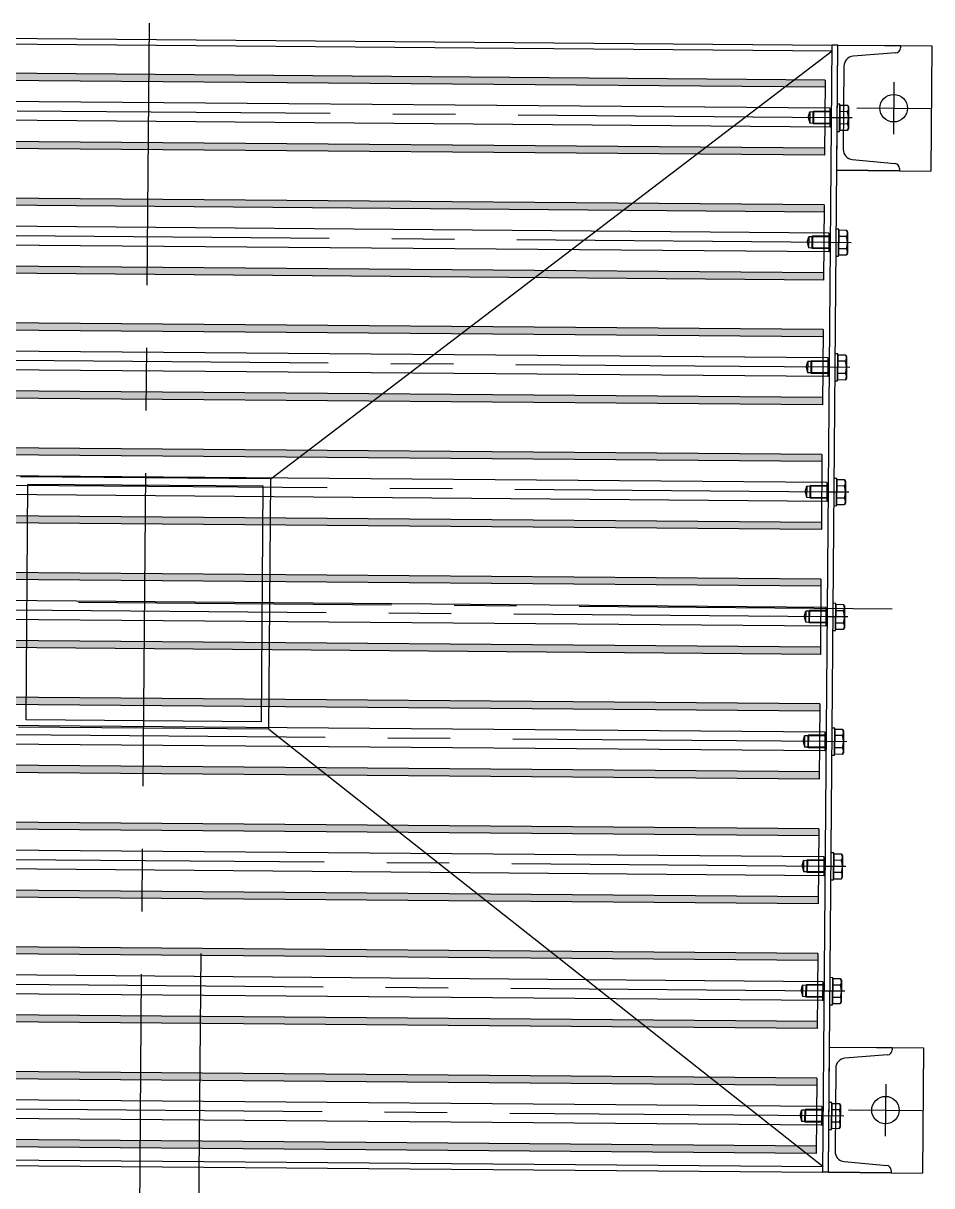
# Model space of a CAD drawing. Header units: millimetres. Extents: x 10462777 to 22643323, y 453826 to 1389191.
# Drawn here: x 11230098 to 11230824, y 610826 to 611754 of the extents above; entities that cross this region are included whole.
import ezdxf

# ---------------------------------------------------------------- set-up
doc = ezdxf.new("R2010")
doc.units = ezdxf.units.MM
doc.header["$LTSCALE"] = 200
doc.header["$MEASUREMENT"] = 0
doc.linetypes.add('CENTER', pattern=[2, 1.25, -0.25, 0.25, -0.25])
doc.layers.get('0').update_dxf_attribs({"linetype": 'CONTINUOUS'})
for name, color, linetype in [('1', 1, 'CENTER'), ('2', 2, 'CONTINUOUS'), ('CL', 3, 'CONTINUOUS'), ('panel', 4, 'CONTINUOUS')]:
    doc.layers.add(name, color=color, linetype=linetype)

# ---------------------------------------------------------------- blocks, each defined once
blk = doc.blocks.new('shot mc')
h = blk.add_hatch()
h.set_pattern_fill('AR-CONC', color=4, scale=0.1, angle=180, style=0)
h.set_pattern_definition([(230, (13135291.14, -255337.861), (-18.218467, 1.593909), [1.905, -20.955]), (175, (13135291.14, -255337.861), (3.524283, -19.105664), [1.524, -16.764]), (280.451, (13135289.622, -255337.729), (-14.69425, -17.511669), [1.619, -17.809]), (226.1842, (13135291.14, -255342.941), (-27.107904, 4.204233), [2.8575, -31.4325]), (276.6356, (13135288.88, -255342.59), (-23.740423, -24.742556), [2.4285, -26.7135]), (171.184, (13135291.14, -255342.941), (-23.74046, -24.74251), [2.286, -25.146]), (201, (13135288.6, -255341.671), (-15.161488, 10.226552), [1.905, -20.955]), (146, (13135288.6, -255341.671), (-6.180203, -18.418797), [1.524, -16.764]), (251.4514, (13135287.337, -255340.82), (-21.341649, -8.192286), [1.619, -17.809]), (217.5, (13135291.14, -255337.8615), (-0.3088603, -8.455504), [0, -16.5608, 0, -17.018, 0, -16.8275]), (187.5, (13135291.14, -255337.8615), (-6.6819663, -10.0180575), [0, -9.7028, 0, -16.1798, 0, -6.4135]), (147.5, (13135296.804, -255337.8615), (-13.5590595, 0.5728744), [0, -6.35, 0, -19.812, 0, -26.289]), (137.5, (13135299.344, -255337.861), (-14.812918, -2.542649), [0, -8.255, 0, -13.1572, 0, -18.669])])
h.paths.add_polyline_path([(13134318.87, -238503.52), (13134318.92, -238497.82), (13135338.88, -238506.18), (13135338.83, -238511.88)])
h.paths.add_polyline_path([(13135339.33, -238451.88), (13135339.28, -238457.58), (13134319.31, -238449.22), (13134319.36, -238443.52)])
h = blk.add_hatch()
h.set_pattern_fill('AR-CONC', color=4, scale=0.1, angle=180, style=0)
h.set_pattern_definition([(230, (13135291.14, -255238.242), (-18.218467, 1.593909), [1.905, -20.955]), (175, (13135291.14, -255238.242), (3.524283, -19.105664), [1.524, -16.764]), (280.451, (13135289.622, -255238.11), (-14.69425, -17.511669), [1.619, -17.809]), (226.1842, (13135291.14, -255243.322), (-27.107904, 4.204233), [2.8575, -31.4325]), (276.6356, (13135288.88, -255242.972), (-23.740423, -24.742556), [2.4285, -26.7135]), (171.184, (13135291.14, -255243.322), (-23.74046, -24.74251), [2.286, -25.146]), (201, (13135288.6, -255242.052), (-15.161488, 10.226552), [1.905, -20.955]), (146, (13135288.6, -255242.052), (-6.180203, -18.418797), [1.524, -16.764]), (251.4514, (13135287.337, -255241.2), (-21.34165, -8.192286), [1.619, -17.809]), (217.5, (13135291.14, -255238.242), (-0.3088603, -8.455504), [0, -16.5608, 0, -17.018, 0, -16.8275]), (187.5, (13135291.14, -255238.242), (-6.6819663, -10.0180575), [0, -9.7028, 0, -16.1798, 0, -6.4135]), (147.5, (13135296.804, -255238.242), (-13.5590595, 0.5728744), [0, -6.35, 0, -19.812, 0, -26.289]), (137.5, (13135299.344, -255238.242), (-14.812918, -2.542649), [0, -8.255, 0, -13.1572, 0, -18.669])])
h.paths.add_polyline_path([(13134318.05, -238603.14), (13134318.1, -238597.44), (13135338.06, -238605.79), (13135338.02, -238611.49)])
h.paths.add_polyline_path([(13135338.51, -238551.5), (13135338.46, -238557.2), (13134318.5, -238548.84), (13134318.54, -238543.14)])
h = blk.add_hatch()
h.set_pattern_fill('AR-CONC', color=4, scale=0.1, angle=180, style=0)
h.set_pattern_definition([(230, (13135291.14, -255138.623), (-18.218467, 1.593909), [1.905, -20.955]), (175, (13135291.14, -255138.623), (3.524283, -19.105664), [1.524, -16.764]), (280.451, (13135289.622, -255138.49), (-14.69425, -17.511669), [1.619, -17.809]), (226.1842, (13135291.14, -255143.703), (-27.107904, 4.204233), [2.8575, -31.4325]), (276.6356, (13135288.88, -255143.352), (-23.740423, -24.742556), [2.4285, -26.7135]), (171.184, (13135291.14, -255143.703), (-23.74046, -24.74251), [2.286, -25.146]), (201, (13135288.6, -255142.433), (-15.161488, 10.226552), [1.905, -20.955]), (146, (13135288.6, -255142.433), (-6.180203, -18.418797), [1.524, -16.764]), (251.4514, (13135287.337, -255141.58), (-21.34165, -8.192286), [1.619, -17.809]), (217.5, (13135291.14, -255138.6226), (-0.3088603, -8.455504), [0, -16.5608, 0, -17.018, 0, -16.8275]), (187.5, (13135291.14, -255138.623), (-6.6819663, -10.0180575), [0, -9.7028, 0, -16.1798, 0, -6.4135]), (147.5, (13135296.804, -255138.6226), (-13.5590595, 0.5728744), [0, -6.35, 0, -19.812, 0, -26.289]), (137.5, (13135299.344, -255138.623), (-14.812918, -2.542649), [0, -8.255, 0, -13.1572, 0, -18.669])])
h.paths.add_polyline_path([(13134317.24, -238702.75), (13134317.28, -238697.05), (13135337.25, -238705.41), (13135337.2, -238711.11)])
h.paths.add_polyline_path([(13135337.69, -238651.11), (13135337.65, -238656.81), (13134317.68, -238648.45), (13134317.73, -238642.75)])
h = blk.add_hatch()
h.set_pattern_fill('AR-CONC', color=4, scale=0.1, angle=180, style=0)
h.set_pattern_definition([(230, (13135291.14, -255039.003), (-18.218467, 1.593909), [1.905, -20.955]), (175, (13135291.14, -255039.003), (3.524283, -19.105664), [1.524, -16.764]), (280.451, (13135289.622, -255038.87), (-14.69425, -17.511669), [1.619, -17.809]), (226.1842, (13135291.14, -255044.083), (-27.107904, 4.204233), [2.8575, -31.4325]), (276.6356, (13135288.88, -255043.733), (-23.740423, -24.742556), [2.4285, -26.7135]), (171.184, (13135291.14, -255044.083), (-23.74046, -24.74251), [2.286, -25.146]), (201, (13135288.6, -255042.813), (-15.161488, 10.226552), [1.905, -20.955]), (146, (13135288.6, -255042.813), (-6.180203, -18.418797), [1.524, -16.764]), (251.4514, (13135287.337, -255041.96), (-21.34165, -8.192286), [1.619, -17.809]), (217.5, (13135291.14, -255039.003), (-0.3088603, -8.455504), [0, -16.5608, 0, -17.018, 0, -16.8275]), (187.5, (13135291.14, -255039.003), (-6.681966, -10.0180575), [0, -9.7028, 0, -16.1798, 0, -6.4135]), (147.5, (13135296.804, -255039.003), (-13.5590595, 0.5728744), [0, -6.35, 0, -19.812, 0, -26.289]), (137.5, (13135299.344, -255039.003), (-14.812918, -2.542649), [0, -8.255, 0, -13.1572, 0, -18.669])])
h.paths.add_polyline_path([(13134316.42, -238802.37), (13134316.47, -238796.67), (13135336.43, -238805.03), (13135336.39, -238810.73)])
h.paths.add_polyline_path([(13135336.88, -238750.73), (13135336.83, -238756.43), (13134316.86, -238748.07), (13134316.91, -238742.37)])
h = blk.add_hatch()
h.set_pattern_fill('AR-CONC', color=4, scale=0.1, angle=180, style=0)
h.set_pattern_definition([(230, (13135291.14, -254939.384), (-18.218467, 1.593909), [1.905, -20.955]), (175, (13135291.14, -254939.384), (3.524283, -19.105664), [1.524, -16.764]), (280.451, (13135289.622, -254939.25), (-14.69425, -17.511669), [1.619, -17.809]), (226.1842, (13135291.14, -254944.464), (-27.107904, 4.204233), [2.8575, -31.4325]), (276.6356, (13135288.88, -254944.113), (-23.740423, -24.742556), [2.4285, -26.7135]), (171.184, (13135291.14, -254944.464), (-23.74046, -24.74251), [2.286, -25.146]), (201, (13135288.6, -254943.194), (-15.161488, 10.226552), [1.905, -20.955]), (146, (13135288.6, -254943.194), (-6.180203, -18.418797), [1.524, -16.764]), (251.4514, (13135287.337, -254942.341), (-21.34165, -8.192286), [1.619, -17.809]), (217.5, (13135291.14, -254939.3836), (-0.3088603, -8.455504), [0, -16.5608, 0, -17.018, 0, -16.8275]), (187.5, (13135291.14, -254939.384), (-6.681966, -10.0180575), [0, -9.7028, 0, -16.1798, 0, -6.4135]), (147.5, (13135296.804, -254939.3836), (-13.5590595, 0.5728744), [0, -6.35, 0, -19.812, 0, -26.289]), (137.5, (13135299.344, -254939.384), (-14.812918, -2.542649), [0, -8.255, 0, -13.1572, 0, -18.669])])
h.paths.add_polyline_path([(13134315.6, -238901.98), (13134315.65, -238896.28), (13135335.62, -238904.64), (13135335.57, -238910.34)])
h.paths.add_polyline_path([(13135336.06, -238850.34), (13135336.01, -238856.04), (13134316.05, -238847.69), (13134316.09, -238841.99)])
h = blk.add_hatch()
h.set_pattern_fill('AR-CONC', color=4, scale=0.1, angle=180, style=0)
h.set_pattern_definition([(230, (13135291.14, -254839.764), (-18.218467, 1.593909), [1.905, -20.955]), (175, (13135291.14, -254839.764), (3.524283, -19.105664), [1.524, -16.764]), (280.451, (13135289.622, -254839.631), (-14.69425, -17.511669), [1.619, -17.809]), (226.1842, (13135291.14, -254844.844), (-27.107904, 4.204233), [2.8575, -31.4325]), (276.6356, (13135288.88, -254844.494), (-23.740423, -24.742556), [2.4285, -26.7135]), (171.184, (13135291.14, -254844.844), (-23.74046, -24.74251), [2.286, -25.146]), (201, (13135288.6, -254843.574), (-15.161488, 10.226552), [1.905, -20.955]), (146, (13135288.6, -254843.574), (-6.180203, -18.418797), [1.524, -16.764]), (251.4514, (13135287.337, -254842.722), (-21.34165, -8.192286), [1.619, -17.809]), (217.5, (13135291.14, -254839.764), (-0.3088603, -8.455504), [0, -16.5608, 0, -17.018, 0, -16.8275]), (187.5, (13135291.14, -254839.764), (-6.681966, -10.0180575), [0, -9.7028, 0, -16.1798, 0, -6.4135]), (147.5, (13135296.804, -254839.764), (-13.5590595, 0.5728744), [0, -6.35, 0, -19.812, 0, -26.289]), (137.5, (13135299.344, -254839.764), (-14.812918, -2.542649), [0, -8.255, 0, -13.1572, 0, -18.669])])
h.paths.add_polyline_path([(13134314.79, -239001.6), (13134314.83, -238995.9), (13135334.8, -239004.26), (13135334.75, -239009.96)])
h.paths.add_polyline_path([(13135335.24, -238949.96), (13135335.2, -238955.66), (13134315.23, -238947.3), (13134315.28, -238941.6)])
h = blk.add_hatch()
h.set_pattern_fill('AR-CONC', color=4, scale=0.1, angle=180, style=0)
h.set_pattern_definition([(230, (13135291.14, -254740.145), (-18.218467, 1.593909), [1.905, -20.955]), (175, (13135291.14, -254740.145), (3.524283, -19.105664), [1.524, -16.764]), (280.451, (13135289.622, -254740.012), (-14.69425, -17.511669), [1.619, -17.809]), (226.1842, (13135291.14, -254745.225), (-27.107904, 4.204233), [2.8575, -31.4325]), (276.6356, (13135288.88, -254744.874), (-23.740423, -24.742556), [2.4285, -26.7135]), (171.184, (13135291.14, -254745.225), (-23.74046, -24.74251), [2.286, -25.146]), (201, (13135288.6, -254743.955), (-15.161488, 10.226552), [1.905, -20.955]), (146, (13135288.6, -254743.955), (-6.180203, -18.418797), [1.524, -16.764]), (251.4514, (13135287.337, -254743.102), (-21.34165, -8.192286), [1.619, -17.809]), (217.5, (13135291.14, -254740.145), (-0.3088603, -8.455504), [0, -16.5608, 0, -17.018, 0, -16.8275]), (187.5, (13135291.14, -254740.145), (-6.681966, -10.0180575), [0, -9.7028, 0, -16.1798, 0, -6.4135]), (147.5, (13135296.804, -254740.145), (-13.5590595, 0.5728744), [0, -6.35, 0, -19.812, 0, -26.289]), (137.5, (13135299.344, -254740.145), (-14.812918, -2.542649), [0, -8.255, 0, -13.1572, 0, -18.669])])
h.paths.add_polyline_path([(13134313.97, -239101.22), (13134314.02, -239095.52), (13135333.98, -239103.87), (13135333.94, -239109.57)])
h.paths.add_polyline_path([(13135334.43, -239049.58), (13135334.38, -239055.28), (13134314.42, -239046.92), (13134314.46, -239041.22)])
h = blk.add_hatch()
h.set_pattern_fill('AR-CONC', color=4, scale=0.1, angle=180, style=0)
h.set_pattern_definition([(230, (13135291.14, -254640.525), (-18.218467, 1.593909), [1.905, -20.955]), (175, (13135291.14, -254640.525), (3.524283, -19.105664), [1.524, -16.764]), (280.451, (13135289.622, -254640.392), (-14.69425, -17.511669), [1.619, -17.809]), (226.1842, (13135291.14, -254645.605), (-27.107904, 4.204233), [2.8575, -31.4325]), (276.6356, (13135288.88, -254645.255), (-23.740423, -24.742556), [2.4285, -26.7135]), (171.184, (13135291.14, -254645.605), (-23.74046, -24.74251), [2.286, -25.146]), (201, (13135288.6, -254644.335), (-15.161488, 10.226552), [1.905, -20.955]), (146, (13135288.6, -254644.335), (-6.180203, -18.418797), [1.524, -16.764]), (251.4514, (13135287.337, -254643.483), (-21.34165, -8.192286), [1.619, -17.809]), (217.5, (13135291.14, -254640.525), (-0.3088603, -8.455504), [0, -16.5608, 0, -17.018, 0, -16.8275]), (187.5, (13135291.14, -254640.525), (-6.681966, -10.0180575), [0, -9.7028, 0, -16.1798, 0, -6.4135]), (147.5, (13135296.804, -254640.525), (-13.5590595, 0.5728744), [0, -6.35, 0, -19.812, 0, -26.289]), (137.5, (13135299.344, -254640.525), (-14.812918, -2.542649), [0, -8.255, 0, -13.1572, 0, -18.669])])
h.paths.add_polyline_path([(13134313.15, -239200.83), (13134313.2, -239195.13), (13135333.17, -239203.49), (13135333.12, -239209.19)])
h.paths.add_polyline_path([(13135333.61, -239149.19), (13135333.56, -239154.89), (13134313.6, -239146.53), (13134313.65, -239140.83)])
h = blk.add_hatch()
h.set_pattern_fill('AR-CONC', color=4, scale=0.1, angle=180, style=0)
h.set_pattern_definition([(230, (13135291.14, -254540.906), (-18.218467, 1.593909), [1.905, -20.955]), (175, (13135291.14, -254540.906), (3.524283, -19.105664), [1.524, -16.764]), (280.451, (13135289.622, -254540.773), (-14.69425, -17.511669), [1.619, -17.809]), (226.1842, (13135291.14, -254545.986), (-27.107904, 4.204233), [2.8575, -31.4325]), (276.6356, (13135288.88, -254545.635), (-23.740423, -24.742556), [2.4285, -26.7135]), (171.184, (13135291.14, -254545.986), (-23.74046, -24.74251), [2.286, -25.146]), (201, (13135288.6, -254544.716), (-15.161488, 10.226552), [1.905, -20.955]), (146, (13135288.6, -254544.716), (-6.180203, -18.418797), [1.524, -16.764]), (251.4514, (13135287.337, -254543.864), (-21.34165, -8.192286), [1.619, -17.809]), (217.5, (13135291.14, -254540.906), (-0.3088603, -8.455504), [0, -16.5608, 0, -17.018, 0, -16.8275]), (187.5, (13135291.14, -254540.906), (-6.681966, -10.0180575), [0, -9.7028, 0, -16.1798, 0, -6.4135]), (147.5, (13135296.804, -254540.906), (-13.5590595, 0.5728744), [0, -6.35, 0, -19.812, 0, -26.289]), (137.5, (13135299.344, -254540.906), (-14.812918, -2.542649), [0, -8.255, 0, -13.1572, 0, -18.669])])
h.paths.add_polyline_path([(13134312.34, -239300.45), (13134312.38, -239294.75), (13135332.35, -239303.11), (13135332.3, -239308.81)])
h.paths.add_polyline_path([(13135332.8, -239248.81), (13135332.75, -239254.51), (13134312.78, -239246.15), (13134312.83, -239240.45)])
for p, q in [((13134254.09, -238414.94), (13135345.06, -238423.88)), ((13134254.06, -238419.44), (13135345.02, -238428.38)), ((13135337.68, -239323.85), (13135345.06, -238423.88)), ((13135342.18, -239323.89), (13135349.56, -238423.92)), ((13135349.56, -238423.92), (13135345.06, -238423.88)), ((13135348.74, -238523.91), (13135349.56, -238423.92)), ((13135349.56, -238423.92), (13135424.55, -238424.53)), ((13135349.56, -238423.92), (13135399.55, -238424.33)), ((13135399.55, -238424.33), (13135399.54, -238426.19)), ((13135424.55, -238424.53), (13135423.73, -238524.53)), ((13134896.7, -238770.22), (13135345.02, -238428.38)), ((13135395.85, -238430.15), (13135361.79, -238432.85)), ((13135339.33, -238451.88), (13134319.36, -238443.52)), ((13135354.42, -238440.76), (13135353.87, -238507.16)), ((13135339.33, -238451.88), (13135338.83, -238511.88)), ((13135351.17, -238471.16), (13135349.17, -238471.15)), ((13135350.99, -238492.79), (13135351.17, -238471.16)), ((13135351.16, -238472.16), (13135351, -238491.79)), ((13135357.4, -238472.21), (13135351.16, -238472.16)), ((13135357.4, -238472.21), (13135358.15, -238473.53)), ((13135343.24, -238474.41), (13135343.12, -238489.41)), ((13135343.24, -238474.41), (13135344.13, -238475.32)), ((13135344.13, -238475.32), (13135344.03, -238488.52)), ((13135357.36, -238477.12), (13135351.12, -238477.07)), ((13135358.15, -238473.53), (13135358.01, -238490.53)), ((13135343.12, -238489.41), (13135344.03, -238488.52)), ((13135357.28, -238486.94), (13135351.04, -238486.88)), ((13135358.01, -238490.53), (13135357.24, -238491.84)), ((13135348.99, -238492.78), (13135350.99, -238492.79)), ((13135351, -238491.79), (13135357.24, -238491.84)), ((13135338.83, -238511.88), (13134318.87, -238503.52)), ((13135361.11, -238515.19), (13135395.13, -238518.44)), ((13135348.74, -238523.91), (13135423.73, -238524.53)), ((13135398.73, -238524.32), (13135348.74, -238523.91)), ((13135398.75, -238522.46), (13135398.73, -238524.32)), ((13135338.51, -238551.5), (13134318.54, -238543.14)), ((13135338.51, -238551.5), (13135338.02, -238611.49)), ((13135342.43, -238574.03), (13135342.3, -238589.03)), ((13135342.43, -238574.03), (13135343.32, -238574.94)), ((13135343.32, -238574.94), (13135343.21, -238588.14)), ((13135350.35, -238570.78), (13135348.35, -238570.76)), ((13135350.17, -238592.41), (13135350.35, -238570.78)), ((13135350.34, -238571.78), (13135350.18, -238591.41)), ((13135356.58, -238571.83), (13135350.34, -238571.78)), ((13135356.58, -238571.83), (13135357.33, -238573.15)), ((13135357.33, -238573.15), (13135357.19, -238590.15)), ((13135356.54, -238576.74), (13135350.3, -238576.69)), ((13135342.3, -238589.03), (13135343.21, -238588.14)), ((13135348.17, -238592.39), (13135350.17, -238592.41)), ((13135350.18, -238591.41), (13135356.42, -238591.46)), ((13135356.46, -238586.55), (13135350.22, -238586.5)), ((13135357.19, -238590.15), (13135356.42, -238591.46)), ((13135338.02, -238611.49), (13134318.05, -238603.14)), ((13135337.69, -238651.11), (13134317.73, -238642.75)), ((13135337.69, -238651.11), (13135337.2, -238711.11)), ((13135341.61, -238673.64), (13135341.49, -238688.64)), ((13135341.61, -238673.64), (13135342.5, -238674.55)), ((13135342.5, -238674.55), (13135342.39, -238687.75)), ((13135349.54, -238670.39), (13135347.54, -238670.38)), ((13135349.36, -238692.02), (13135349.54, -238670.39)), ((13135349.53, -238671.39), (13135349.37, -238691.02)), ((13135355.73, -238676.35), (13135349.49, -238676.3)), ((13135355.77, -238671.45), (13135349.53, -238671.39)), ((13135355.77, -238671.45), (13135356.52, -238672.77)), ((13135356.52, -238672.77), (13135356.38, -238689.77)), ((13135355.65, -238686.17), (13135349.41, -238686.12)), ((13135341.49, -238688.64), (13135342.39, -238687.75)), ((13135347.36, -238692.01), (13135349.36, -238692.02)), ((13135349.37, -238691.02), (13135355.61, -238691.08)), ((13135356.38, -238689.77), (13135355.61, -238691.08)), ((13135337.2, -238711.11), (13134317.24, -238702.75)), ((13135336.88, -238750.73), (13134316.91, -238742.37)), ((13135336.88, -238750.73), (13135336.39, -238810.73)), ((13134701.12, -238962.62), (13134702.66, -238774.63)), ((13134890.65, -238776.17), (13134702.66, -238774.63)), ((13134889.11, -238964.16), (13134890.65, -238776.17)), ((13135340.79, -238773.26), (13135340.67, -238788.26)), ((13135340.79, -238773.26), (13135341.69, -238774.17)), ((13135341.69, -238774.17), (13135341.58, -238787.37)), ((13135348.72, -238770.01), (13135346.72, -238769.99)), ((13135348.54, -238791.64), (13135348.72, -238770.01)), ((13135348.71, -238771.01), (13135348.55, -238790.64)), ((13135354.91, -238775.97), (13135348.67, -238775.92)), ((13135354.95, -238771.06), (13135348.71, -238771.01)), ((13135354.95, -238771.06), (13135355.7, -238772.38)), ((13135355.7, -238772.38), (13135355.56, -238789.38)), ((13135340.67, -238788.26), (13135341.58, -238787.37)), ((13135354.83, -238785.78), (13135348.59, -238785.73)), ((13135346.54, -238791.62), (13135348.54, -238791.64)), ((13135348.55, -238790.64), (13135354.79, -238790.69)), ((13135355.56, -238789.38), (13135354.79, -238790.69)), ((13135336.39, -238810.73), (13134316.42, -238802.37)), ((13135336.06, -238850.34), (13134316.09, -238841.99)), ((13135336.06, -238850.34), (13135335.57, -238910.34)), ((13135347.9, -238869.63), (13135345.9, -238869.61)), ((13135347.73, -238891.26), (13135347.9, -238869.63)), ((13135347.89, -238870.63), (13135347.73, -238890.26)), ((13135354.13, -238870.68), (13135347.89, -238870.63)), ((13135354.13, -238870.68), (13135354.88, -238872)), ((13135354.88, -238872), (13135354.74, -238889)), ((13135339.98, -238872.88), (13135339.85, -238887.88)), ((13135339.98, -238872.88), (13135340.87, -238873.78)), ((13135340.87, -238873.78), (13135340.76, -238886.98)), ((13135354.09, -238875.58), (13135347.85, -238875.53)), ((13135339.85, -238887.88), (13135340.76, -238886.98)), ((13135347.73, -238890.26), (13135353.97, -238890.31)), ((13135354.01, -238885.4), (13135347.77, -238885.35)), ((13135354.74, -238889), (13135353.97, -238890.31)), ((13135345.73, -238891.24), (13135347.73, -238891.26)), ((13135335.57, -238910.34), (13134315.6, -238901.98)), ((13135335.24, -238949.96), (13134315.28, -238941.6)), ((13135335.24, -238949.96), (13135334.75, -239009.96)), ((13134889.11, -238964.16), (13134701.12, -238962.62)), ((13134895.06, -238970.21), (13135337.72, -239319.35)), ((13135339.16, -238972.49), (13135339.04, -238987.49)), ((13135339.16, -238972.49), (13135340.05, -238973.4)), ((13135340.05, -238973.4), (13135339.94, -238986.6)), ((13135347.09, -238969.24), (13135345.09, -238969.23)), ((13135346.91, -238990.87), (13135347.09, -238969.24)), ((13135347.08, -238970.24), (13135346.92, -238989.87)), ((13135353.32, -238970.29), (13135347.08, -238970.24)), ((13135353.32, -238970.29), (13135354.07, -238971.62)), ((13135354.07, -238971.62), (13135353.93, -238988.61)), ((13135353.28, -238975.2), (13135347.04, -238975.15)), ((13135339.04, -238987.49), (13135339.94, -238986.6)), ((13135344.91, -238990.86), (13135346.91, -238990.87)), ((13135346.92, -238989.87), (13135353.16, -238989.92)), ((13135353.2, -238985.02), (13135346.96, -238984.97)), ((13135353.93, -238988.61), (13135353.16, -238989.92)), ((13135334.75, -239009.96), (13134314.79, -239001.6)), ((13135334.43, -239049.58), (13134314.46, -239041.22)), ((13135334.43, -239049.58), (13135333.94, -239109.57)), ((13135338.34, -239072.11), (13135338.22, -239087.11)), ((13135338.34, -239072.11), (13135339.24, -239073.02)), ((13135339.24, -239073.02), (13135339.13, -239086.22)), ((13135346.27, -239068.86), (13135344.27, -239068.84)), ((13135346.09, -239090.49), (13135346.27, -239068.86)), ((13135346.26, -239069.86), (13135346.1, -239089.49)), ((13135352.46, -239074.82), (13135346.22, -239074.77)), ((13135352.5, -239069.91), (13135346.26, -239069.86)), ((13135352.5, -239069.91), (13135353.25, -239071.23)), ((13135353.25, -239071.23), (13135353.11, -239088.23)), ((13135352.38, -239084.63), (13135346.14, -239084.58)), ((13135338.22, -239087.11), (13135339.13, -239086.22)), ((13135344.09, -239090.47), (13135346.09, -239090.49)), ((13135346.1, -239089.49), (13135352.34, -239089.54)), ((13135353.11, -239088.23), (13135352.34, -239089.54)), ((13135333.94, -239109.57), (13134313.97, -239101.22)), ((13135333.61, -239149.19), (13134313.65, -239140.83)), ((13135333.61, -239149.19), (13135333.12, -239209.19)), ((13135345.45, -239168.48), (13135343.45, -239168.46)), ((13135345.28, -239190.1), (13135345.45, -239168.48)), ((13135337.53, -239171.73), (13135337.4, -239186.72)), ((13135337.53, -239171.73), (13135338.42, -239172.63)), ((13135338.42, -239172.63), (13135338.31, -239185.83)), ((13135345.45, -239169.48), (13135345.28, -239189.1)), ((13135351.65, -239174.43), (13135345.41, -239174.38)), ((13135351.69, -239169.53), (13135345.45, -239169.48)), ((13135351.69, -239169.53), (13135352.43, -239170.85)), ((13135352.43, -239170.85), (13135352.3, -239187.85)), ((13135337.4, -239186.72), (13135338.31, -239185.83)), ((13135351.57, -239184.25), (13135345.33, -239184.2)), ((13135343.28, -239190.09), (13135345.28, -239190.1)), ((13135345.28, -239189.1), (13135351.52, -239189.16)), ((13135352.3, -239187.85), (13135351.52, -239189.16)), ((13135333.12, -239209.19), (13134313.15, -239200.83)), ((13135342.18, -239323.89), (13135343, -239223.89)), ((13135343, -239223.89), (13135418, -239224.51)), ((13135343, -239223.89), (13135393, -239224.3)), ((13135393, -239224.3), (13135392.98, -239226.17)), ((13135418, -239224.51), (13135417.18, -239324.5)), ((13135389.3, -239230.12), (13135355.23, -239232.82)), ((13135332.8, -239248.81), (13134312.83, -239240.45)), ((13135347.86, -239240.73), (13135347.32, -239307.13)), ((13135332.8, -239248.81), (13135332.3, -239308.81)), ((13135344.64, -239268.09), (13135342.64, -239268.07)), ((13135344.46, -239289.72), (13135344.64, -239268.09)), ((13135344.63, -239269.09), (13135344.47, -239288.72)), ((13135350.87, -239269.14), (13135344.63, -239269.09)), ((13135350.87, -239269.14), (13135351.62, -239270.46)), ((13135351.62, -239270.46), (13135351.48, -239287.46)), ((13135336.71, -239271.34), (13135336.59, -239286.34)), ((13135336.71, -239271.34), (13135337.6, -239272.25)), ((13135337.6, -239272.25), (13135337.5, -239285.45)), ((13135350.83, -239274.05), (13135344.59, -239274)), ((13135336.59, -239286.34), (13135337.5, -239285.45)), ((13135344.47, -239288.72), (13135350.71, -239288.77)), ((13135350.75, -239283.86), (13135344.51, -239283.81)), ((13135351.48, -239287.46), (13135350.71, -239288.77)), ((13135342.46, -239289.7), (13135344.46, -239289.72)), ((13135332.3, -239308.81), (13134312.34, -239300.45)), ((13134246.72, -239314.91), (13135337.68, -239323.85)), ((13134246.75, -239310.41), (13135337.72, -239319.35)), ((13135354.55, -239315.16), (13135388.58, -239318.42)), ((13135342.18, -239323.89), (13135337.68, -239323.85)), ((13135342.18, -239323.89), (13135417.18, -239324.5)), ((13135392.18, -239324.3), (13135342.18, -239323.89)), ((13135392.19, -239322.43), (13135392.18, -239324.3))]:
    blk.add_line(p, q)
for centre in [(13135394.14, -238474.29), (13135387.59, -239274.26)]:
    blk.add_circle(centre, 11)
for centre, radius, start, end in [((13135395.54, -238426.16), 4, 274.53302, 359.531), ((13135362.42, -238440.82), 8, 94.53302, 179.531), ((13135353.8, -238474.64), 4.34, 325.12149, 33.93946), ((13135341.04, -238481.89), 17, 342.75033, 16.31062), ((13135353.68, -238489.36), 4.34, 325.12149, 33.93946), ((13135361.87, -238507.22), 8, 179.52995, 264.52793), ((13135394.75, -238522.43), 4, 359.52995, 84.52793), ((13135352.98, -238574.25), 4.34, 325.12149, 33.93946), ((13135340.23, -238581.51), 17, 342.75033, 16.31062), ((13135352.86, -238588.98), 4.34, 325.12149, 33.93946), ((13135339.41, -238681.13), 17, 342.75033, 16.31062), ((13135352.17, -238673.87), 4.34, 325.12149, 33.93946), ((13135352.04, -238688.59), 4.34, 325.12149, 33.93946), ((13135338.6, -238780.74), 17, 342.75033, 16.31062), ((13135351.35, -238773.49), 4.34, 325.12149, 33.93946), ((13135351.23, -238788.21), 4.34, 325.12149, 33.93946), ((13135350.53, -238873.1), 4.34, 325.12149, 33.93946), ((13135337.78, -238880.36), 17, 342.75033, 16.31062), ((13135350.41, -238887.82), 4.34, 325.12149, 33.93946), ((13135349.72, -238972.72), 4.34, 325.12149, 33.93946), ((13135336.96, -238979.98), 17, 342.75033, 16.31062), ((13135349.6, -238987.44), 4.34, 325.12149, 33.93946), ((13135336.15, -239079.59), 17, 342.75033, 16.31062), ((13135348.9, -239072.33), 4.34, 325.12149, 33.93946), ((13135348.78, -239087.06), 4.34, 325.12149, 33.93946), ((13135335.33, -239179.21), 17, 342.75033, 16.31062), ((13135348.08, -239171.95), 4.34, 325.12149, 33.93946), ((13135347.96, -239186.67), 4.34, 325.12149, 33.93946), ((13135355.86, -239240.8), 8, 94.53302, 179.531), ((13135388.98, -239226.13), 4, 274.53302, 359.531), ((13135347.27, -239271.57), 4.34, 325.12149, 33.93946), ((13135334.51, -239278.82), 17, 342.75033, 16.31062), ((13135347.15, -239286.29), 4.34, 325.12149, 33.93946), ((13135355.32, -239307.2), 8, 179.52995, 264.52793), ((13135388.19, -239322.4), 4, 359.52995, 84.52793)]:
    blk.add_arc(centre, radius, start, end)
at = {"layer": '1'}
for p, q in [((13134791.41, -239415.67), (13134799.68, -238406.48)), ((13135344.08, -238481.92), (13134254.12, -238472.99)), ((13135343.26, -238581.54), (13134253.3, -238572.6)), ((13135342.45, -238681.15), (13134252.48, -238672.22)), ((13135341.63, -238780.77), (13134251.67, -238771.84)), ((13135392.98, -238874.29), (13134194.39, -238864.47)), ((13135340.81, -238880.38), (13134250.85, -238871.45)), ((13135340, -238980), (13134250.03, -238971.07)), ((13135339.18, -239079.62), (13134249.22, -239070.68)), ((13134840.7, -239149.17), (13134757.06, -249355.12)), ((13135338.37, -239179.23), (13134248.4, -239170.3)), ((13135337.55, -239278.85), (13134247.59, -239269.92))]:
    blk.add_line(p, q, dxfattribs=at)
at = {"layer": '1', "linetype": 'CENTER'}
for p, q in [((13135394.31, -238453.63), (13135393.98, -238494.94)), ((13135364.73, -238474.04), (13135423.55, -238474.53)), ((13135387.76, -239253.61), (13135387.42, -239294.91)), ((13135358.18, -239274.02), (13135417, -239274.5))]:
    blk.add_line(p, q, dxfattribs=at)
at = {"layer": '2'}
for p, q in [((13135339.28, -238457.58), (13134319.31, -238449.22)), ((13135343.24, -238474.41), (13134265.58, -238465.58)), ((13135343.12, -238489.41), (13134265.45, -238480.58)), ((13135325.87, -238481.77), (13135327.12, -238477.28)), ((13135325.87, -238481.77), (13135327.04, -238486.28)), ((13135327.12, -238477.28), (13135327.04, -238486.28)), ((13135343.22, -238477.41), (13135327.12, -238477.28)), ((13135329.62, -238477.3), (13135329.54, -238486.3)), ((13135330.12, -238476.81), (13135329.62, -238477.3)), ((13135330.12, -238476.81), (13135330.04, -238486.8)), ((13135343.22, -238476.91), (13135330.12, -238476.81)), ((13135343.14, -238486.41), (13135327.04, -238486.28)), ((13135330.04, -238486.8), (13135329.54, -238486.3)), ((13135343.14, -238486.91), (13135330.04, -238486.8)), ((13135338.88, -238506.18), (13134318.92, -238497.82)), ((13135338.46, -238557.2), (13134318.5, -238548.84)), ((13135342.43, -238574.03), (13134264.76, -238565.2)), ((13135342.3, -238589.03), (13134264.64, -238580.2)), ((13135325.06, -238581.39), (13135326.3, -238576.9)), ((13135325.06, -238581.39), (13135326.23, -238585.9)), ((13135326.3, -238576.9), (13135326.23, -238585.9)), ((13135342.4, -238577.03), (13135326.3, -238576.9)), ((13135328.8, -238576.92), (13135328.73, -238585.92)), ((13135329.31, -238576.42), (13135328.8, -238576.92)), ((13135329.31, -238576.42), (13135329.22, -238586.42)), ((13135342.4, -238576.53), (13135329.31, -238576.42)), ((13135342.33, -238586.03), (13135326.23, -238585.9)), ((13135329.22, -238586.42), (13135328.73, -238585.92)), ((13135342.32, -238586.53), (13135329.22, -238586.42)), ((13135338.06, -238605.79), (13134318.1, -238597.44)), ((13135337.65, -238656.81), (13134317.68, -238648.45)), ((13135341.61, -238673.64), (13134263.95, -238664.81)), ((13135324.24, -238681), (13135325.48, -238676.51)), ((13135325.48, -238676.51), (13135325.41, -238685.51)), ((13135341.58, -238676.64), (13135325.48, -238676.51)), ((13135327.98, -238676.53), (13135327.91, -238685.53)), ((13135328.49, -238676.04), (13135327.98, -238676.53)), ((13135328.49, -238676.04), (13135328.41, -238686.04)), ((13135341.59, -238676.14), (13135328.49, -238676.04)), ((13135341.49, -238688.64), (13134263.82, -238679.81)), ((13135324.24, -238681), (13135325.41, -238685.51)), ((13135341.51, -238685.64), (13135325.41, -238685.51)), ((13135328.41, -238686.04), (13135327.91, -238685.53)), ((13135341.51, -238686.14), (13135328.41, -238686.04)), ((13135337.25, -238705.41), (13134317.28, -238697.05)), ((13135336.83, -238756.43), (13134316.86, -238748.07)), ((13135340.79, -238773.26), (13134263.13, -238764.43)), ((13134896.7, -238770.22), (13134696.71, -238768.58)), ((13134895.06, -238970.21), (13134896.7, -238770.22)), ((13135323.43, -238780.62), (13135324.67, -238776.13)), ((13135324.67, -238776.13), (13135324.59, -238785.13)), ((13135340.77, -238776.26), (13135324.67, -238776.13)), ((13135327.17, -238776.15), (13135327.09, -238785.15)), ((13135327.67, -238775.65), (13135327.17, -238776.15)), ((13135327.67, -238775.65), (13135327.59, -238785.65)), ((13135340.77, -238775.76), (13135327.67, -238775.65)), ((13135340.67, -238788.26), (13134263.01, -238779.43)), ((13135323.43, -238780.62), (13135324.59, -238785.13)), ((13135340.69, -238785.26), (13135324.59, -238785.13)), ((13135327.59, -238785.65), (13135327.09, -238785.15)), ((13135340.69, -238785.76), (13135327.59, -238785.65)), ((13135336.43, -238805.03), (13134316.47, -238796.67)), ((13135336.01, -238856.04), (13134316.05, -238847.69)), ((13135339.98, -238872.88), (13134262.31, -238864.05)), ((13135339.85, -238887.88), (13134262.19, -238879.05)), ((13135322.61, -238880.23), (13135323.85, -238875.74)), ((13135322.61, -238880.23), (13135323.78, -238884.74)), ((13135323.85, -238875.74), (13135323.78, -238884.74)), ((13135339.95, -238875.88), (13135323.85, -238875.74)), ((13135326.35, -238875.77), (13135326.28, -238884.77)), ((13135326.86, -238875.27), (13135326.35, -238875.77)), ((13135326.86, -238875.27), (13135326.77, -238885.27)), ((13135339.96, -238875.38), (13135326.86, -238875.27)), ((13135339.88, -238884.88), (13135323.78, -238884.74)), ((13135326.77, -238885.27), (13135326.28, -238884.77)), ((13135339.87, -238885.38), (13135326.77, -238885.27)), ((13135335.62, -238904.64), (13134315.65, -238896.28)), ((13135335.2, -238955.66), (13134315.23, -238947.3)), ((13135339.16, -238972.49), (13134261.5, -238963.66)), ((13134895.06, -238970.21), (13134695.07, -238968.57)), ((13135339.04, -238987.49), (13134261.37, -238978.66)), ((13135321.79, -238979.85), (13135323.04, -238975.36)), ((13135321.79, -238979.85), (13135322.96, -238984.36)), ((13135323.04, -238975.36), (13135322.96, -238984.36)), ((13135339.14, -238975.49), (13135323.04, -238975.36)), ((13135325.54, -238975.38), (13135325.46, -238984.38)), ((13135326.04, -238974.89), (13135325.54, -238975.38)), ((13135326.04, -238974.89), (13135325.96, -238984.89)), ((13135339.14, -238974.99), (13135326.04, -238974.89)), ((13135339.06, -238984.49), (13135322.96, -238984.36)), ((13135325.96, -238984.89), (13135325.46, -238984.38)), ((13135339.06, -238984.99), (13135325.96, -238984.89)), ((13135334.8, -239004.26), (13134314.83, -238995.9)), ((13135334.38, -239055.28), (13134314.42, -239046.92)), ((13135338.34, -239072.11), (13134260.68, -239063.28)), ((13135320.98, -239079.47), (13135322.22, -239074.98)), ((13135322.22, -239074.98), (13135322.15, -239083.98)), ((13135338.32, -239075.11), (13135322.22, -239074.98)), ((13135324.72, -239075), (13135324.65, -239084)), ((13135325.22, -239074.5), (13135324.72, -239075)), ((13135325.22, -239074.5), (13135325.14, -239084.5)), ((13135338.32, -239074.61), (13135325.22, -239074.5)), ((13135338.22, -239087.11), (13134260.56, -239078.28)), ((13135320.98, -239079.47), (13135322.15, -239083.98)), ((13135338.25, -239084.11), (13135322.15, -239083.98)), ((13135325.14, -239084.5), (13135324.65, -239084)), ((13135338.24, -239084.61), (13135325.14, -239084.5)), ((13135333.98, -239103.87), (13134314.02, -239095.52)), ((13135333.56, -239154.89), (13134313.6, -239146.53)), ((13135337.53, -239171.73), (13134259.86, -239162.89)), ((13135337.4, -239186.72), (13134259.74, -239177.89)), ((13135320.16, -239179.08), (13135321.4, -239174.59)), ((13135321.4, -239174.59), (13135321.33, -239183.59)), ((13135337.5, -239174.73), (13135321.4, -239174.59)), ((13135323.9, -239174.61), (13135323.83, -239183.61)), ((13135324.41, -239174.12), (13135323.9, -239174.61)), ((13135324.41, -239174.12), (13135324.33, -239184.12)), ((13135337.51, -239174.23), (13135324.41, -239174.12)), ((13135320.16, -239179.08), (13135321.33, -239183.59)), ((13135337.43, -239183.72), (13135321.33, -239183.59)), ((13135324.33, -239184.12), (13135323.83, -239183.61)), ((13135337.42, -239184.22), (13135324.33, -239184.12)), ((13135333.17, -239203.49), (13134313.2, -239195.13)), ((13135332.75, -239254.51), (13134312.78, -239246.15)), ((13135336.71, -239271.34), (13134259.05, -239262.51)), ((13135336.59, -239286.34), (13134258.92, -239277.51)), ((13135319.34, -239278.7), (13135320.59, -239274.21)), ((13135319.34, -239278.7), (13135320.51, -239283.21)), ((13135320.59, -239274.21), (13135320.51, -239283.21)), ((13135336.69, -239274.34), (13135320.59, -239274.21)), ((13135323.09, -239274.23), (13135323.01, -239283.23)), ((13135323.59, -239273.73), (13135323.09, -239274.23)), ((13135323.59, -239273.73), (13135323.51, -239283.73)), ((13135336.69, -239273.84), (13135323.59, -239273.73)), ((13135336.61, -239283.34), (13135320.51, -239283.21)), ((13135323.51, -239283.73), (13135323.01, -239283.23)), ((13135336.61, -239283.84), (13135323.51, -239283.73)), ((13135332.35, -239303.11), (13134312.38, -239294.75))]:
    blk.add_line(p, q, dxfattribs=at)
at = {"layer": 'CL'}
for p, q in [((13135360.89, -238482.06), (13135344.08, -238481.92)), ((13135360.07, -238581.67), (13135343.26, -238581.54)), ((13135359.25, -238681.29), (13135342.45, -238681.15)), ((13135358.44, -238780.91), (13135341.63, -238780.77)), ((13135357.62, -238880.52), (13135340.81, -238880.38)), ((13135356.8, -238980.14), (13135340, -238980)), ((13135355.99, -239079.75), (13135339.18, -239079.62)), ((13135355.17, -239179.37), (13135338.37, -239179.23)), ((13135354.35, -239278.99), (13135337.55, -239278.85))]:
    blk.add_line(p, q, dxfattribs=at)

msp = doc.modelspace()

# ---------------------------------------------------------------- block references
at = {"layer": 'panel'}
msp.add_blockref('shot mc', (-1904600.65073, 850160.17441), dxfattribs=at)

doc.saveas('drawing.dxf')
